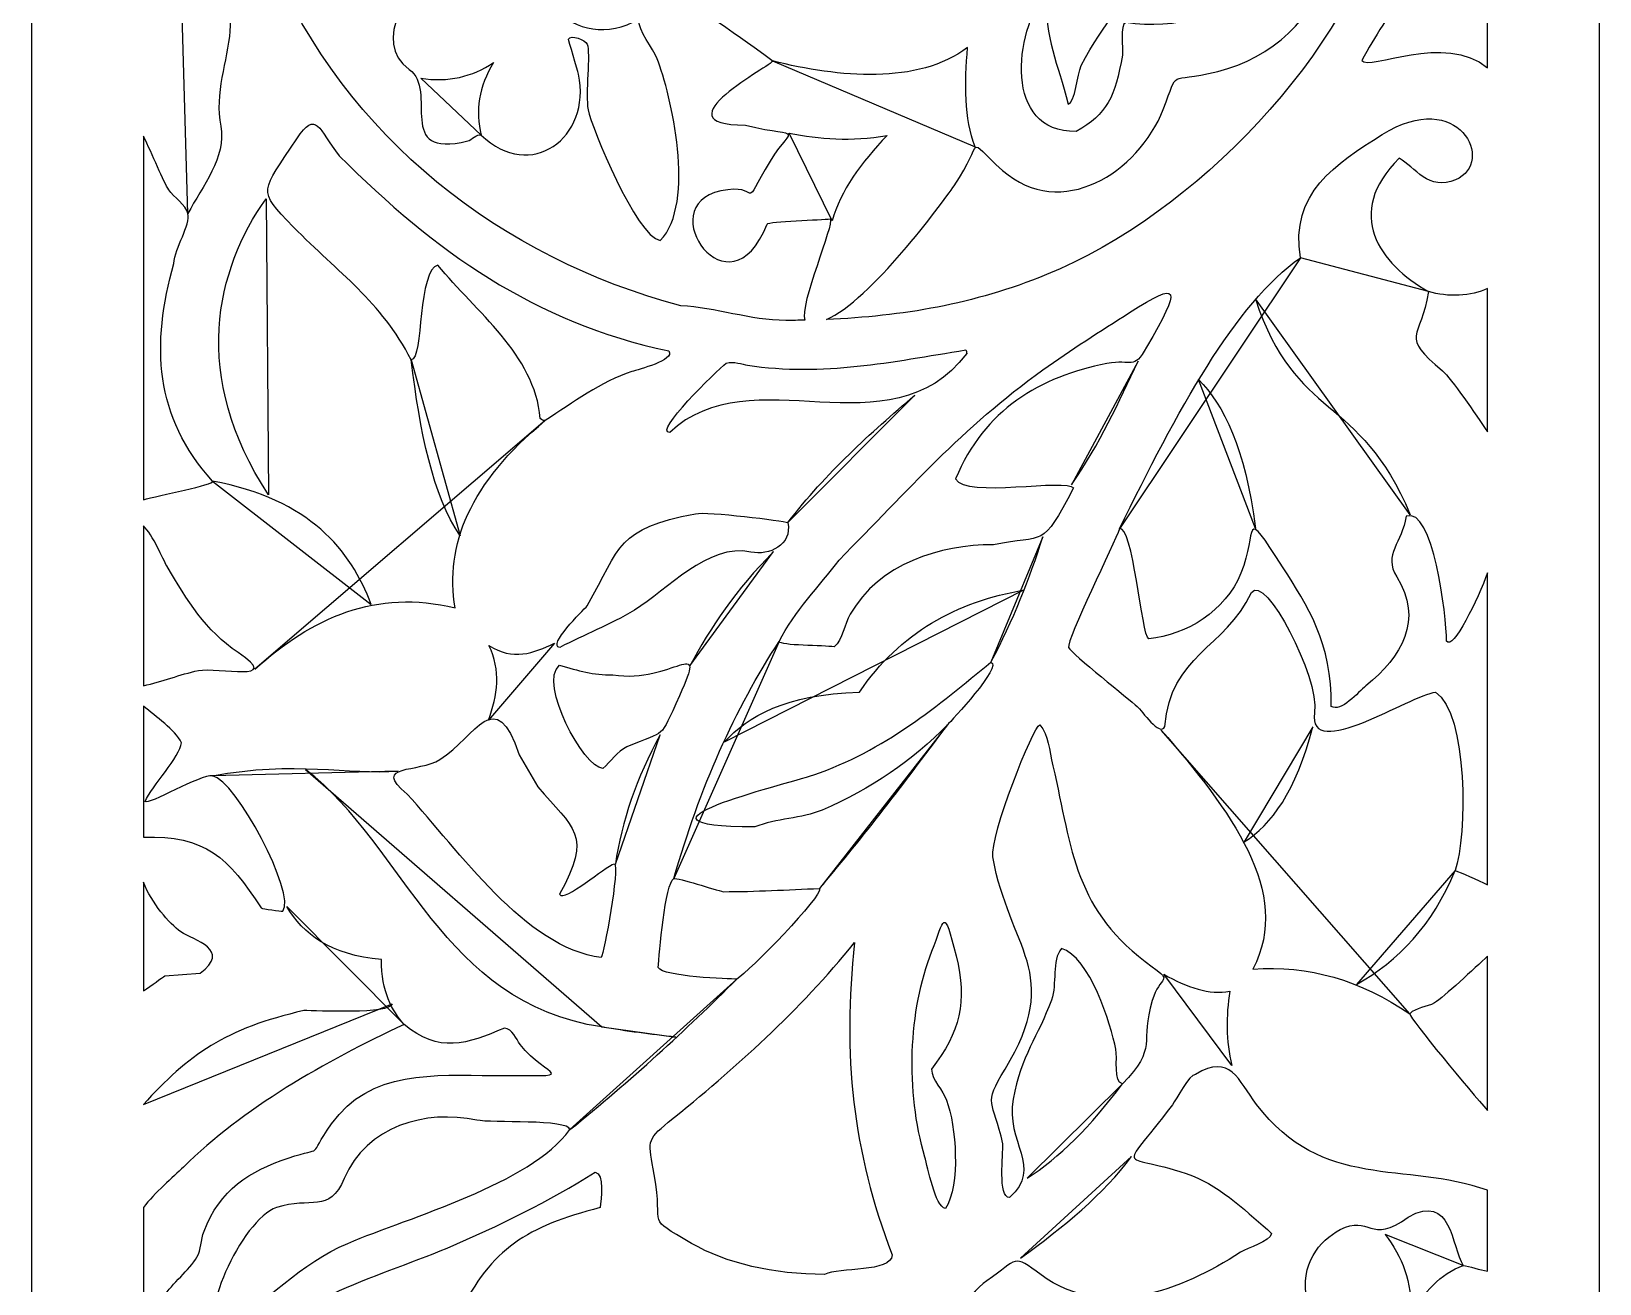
# Model space of a CAD drawing. Header units: centimetres. Extents: x -27.5 to -15.1, y -9.5 to 9.5.
# Drawn here: x -27.5 to -21.72, y -5.83 to -1.22 of the extents above; entities that cross this region are included whole.
import ezdxf

# ---------------------------------------------------------------- set-up
doc = ezdxf.new("R2010")
doc.units = ezdxf.units.CM
doc.header["$MEASUREMENT"] = 0
doc.layers.add('layer 1', color=7, linetype='Continuous')

msp = doc.modelspace()

# ---------------------------------------------------------------- linework, layer by layer
at = {"layer": 'layer 1', "color": 250}
for points, knots in [([(-27.49999, -9.50002), (-27.49999, -9.50002), (-27.49999, 9.5), (-27.49999, 9.5), (-27.49999, 9.5), (-27.49999, 9.5), (-21.71736, 9.5), (-21.71736, 9.5), (-21.71736, 9.5), (-21.71736, 9.5), (-21.71736, -9.50002), (-21.71736, -9.50002), (-21.71736, -9.50002), (-21.71736, -9.50002), (-27.49999, -9.50002), (-27.49999, -9.50002)], [0, 0, 0, 0, 0.2, 0.2, 0.2, 0.2, 0.4, 0.4, 0.4, 0.4, 0.6, 0.6, 0.6, 0.6, 1, 1, 1, 1]), ([(-22.13043, 1.35006), (-22.13043, 1.35006), (-22.13043, -1.35008), (-22.13043, -1.35008), (-22.13043, -1.35008), (-22.28774, -1.21663), (-22.56987, -1.36408), (-22.59399, -1.32231), (-22.59399, -1.32231), (-22.54854, -1.23639), (-22.48432, -1.1504), (-22.4453, -1.05836), (-22.4453, -1.05836), (-22.29464, -0.70301), (-22.22479, -0.43916), (-22.22489, 0.00001), (-22.22489, 0.00001), (-22.22489, 0.00001), (-22.22489, 0.00001), (-22.22489, 0.00001), (-22.22489, 0.00001), (-22.22479, 0.43914), (-22.29464, 0.70303), (-22.4453, 1.05835), (-22.4453, 1.05835), (-22.48432, 1.15042), (-22.54854, 1.23637), (-22.59399, 1.3223), (-22.59399, 1.3223), (-22.56987, 1.3641), (-22.28774, 1.21665), (-22.13043, 1.35006)], [0, 0, 0, 0, 0.1111111, 0.1111111, 0.1111111, 0.1111111, 0.2222222, 0.2222222, 0.2222222, 0.2222222, 0.3333333, 0.3333333, 0.3333333, 0.3333333, 0.4444444, 0.4444444, 0.4444444, 0.4444444, 0.5555556, 0.5555556, 0.5555556, 0.5555556, 0.6666667, 0.6666667, 0.6666667, 0.6666667, 0.7777778, 0.7777778, 0.7777778, 0.7777778, 1, 1, 1, 1]), ([(-23.64784, -1.58431), (-23.5314, -1.52109), (-23.50441, -1.45501), (-23.47686, -1.30289), (-23.47686, -1.30289), (-23.47244, -1.27853), (-23.48929, -1.19131), (-23.46385, -1.18256), (-23.46385, -1.18256), (-23.10083, -1.24446), (-22.71352, -0.9392), (-22.85976, -0.55374), (-22.85976, -0.55374), (-22.94364, -0.33267), (-23.15865, -0.19843), (-23.3709, -0.11124), (-23.3709, -0.11124), (-23.72211, 0.03303), (-23.57555, 0.02963), (-23.51588, -0.30531), (-23.51588, -0.30531), (-23.51344, -0.31901), (-23.52092, -0.43149), (-23.50472, -0.43149), (-23.50472, -0.43149), (-23.42291, -0.34458), (-23.24488, -0.27275), (-23.11997, -0.30921), (-23.11997, -0.30921), (-23.19266, -0.40839), (-23.23282, -0.52826), (-23.26495, -0.6003), (-23.26495, -0.6003), (-23.29998, -0.65543), (-23.34428, -0.69284), (-23.38578, -0.74005), (-23.38578, -0.74005), (-23.38482, -0.79308), (-23.22992, -0.87489), (-23.17946, -0.82159), (-23.17946, -0.82159), (-23.20602, -0.45214), (-22.68984, -0.72348), (-22.96757, -0.95744), (-22.96757, -0.95744), (-23.08309, -1.05471), (-23.1755, -1.06992), (-23.32629, -0.99235), (-23.32629, -0.99235), (-23.3547, -0.97776), (-23.45578, -0.89941), (-23.47686, -0.91474), (-23.47686, -0.91474), (-23.43803, -1.12332), (-23.54767, -1.17381), (-23.62926, -1.34173), (-23.62926, -1.34173), (-23.64459, -1.3733), (-23.64985, -1.47863), (-23.67758, -1.4834), (-23.67758, -1.4834), (-23.7154, -1.32769), (-23.76245, -1.25114), (-23.75936, -1.07002), (-23.75936, -1.07002), (-23.87617, -1.22022), (-23.9164, -1.58707), (-23.64784, -1.58431)], [0, 0, 0, 0, 0.0555556, 0.0555556, 0.0555556, 0.0555556, 0.1111111, 0.1111111, 0.1111111, 0.1111111, 0.1666667, 0.1666667, 0.1666667, 0.1666667, 0.2222222, 0.2222222, 0.2222222, 0.2222222, 0.2777778, 0.2777778, 0.2777778, 0.2777778, 0.3333333, 0.3333333, 0.3333333, 0.3333333, 0.3888889, 0.3888889, 0.3888889, 0.3888889, 0.4444444, 0.4444444, 0.4444444, 0.4444444, 0.5, 0.5, 0.5, 0.5, 0.5555556, 0.5555556, 0.5555556, 0.5555556, 0.6111111, 0.6111111, 0.6111111, 0.6111111, 0.6666667, 0.6666667, 0.6666667, 0.6666667, 0.7222222, 0.7222222, 0.7222222, 0.7222222, 0.7777778, 0.7777778, 0.7777778, 0.7777778, 0.8333333, 0.8333333, 0.8333333, 0.8333333, 0.8888889, 0.8888889, 0.8888889, 0.8888889, 1, 1, 1, 1]), ([(-24.56834, -2.2775), (-24.2881, -2.26554), (-24.02696, -2.2221), (-23.75751, -2.11221), (-23.75751, -2.11221), (-23.20957, -1.88883), (-22.64123, -1.30017), (-22.49177, -0.72067), (-22.49177, -0.72067), (-22.46218, -0.60599), (-22.32766, -0.07305), (-22.39141, -0.03941), (-22.39141, -0.03941), (-22.41667, -0.04229), (-22.43108, -0.06483), (-22.44901, -0.0763), (-22.44901, -0.0763), (-22.64571, -0.15848), (-22.61062, -0.04476), (-22.54937, -0.22186), (-22.54937, -0.22186), (-22.53441, -0.26521), (-22.53274, -0.58998), (-22.62373, -0.5188), (-22.62373, -0.5188), (-22.64275, -0.42166), (-22.92812, -0.06461), (-22.75198, -0.38684), (-22.75198, -0.38684), (-22.54075, -0.77329), (-22.71655, -1.26128), (-23.12557, -1.36306), (-23.12557, -1.36306), (-23.3202, -1.41151), (-23.26408, -1.34457), (-23.32629, -1.50278), (-23.32629, -1.50278), (-23.41812, -1.73628), (-23.70288, -1.91696), (-23.91921, -1.72793), (-23.91921, -1.72793), (-24.06555, -1.60005), (-23.97743, -1.61106), (-24.09764, -1.7842), (-24.09764, -1.7842), (-24.14476, -1.8521), (-24.4059, -2.20778), (-24.56834, -2.2775)], [0, 0, 0, 0, 0.0769231, 0.0769231, 0.0769231, 0.0769231, 0.1538462, 0.1538462, 0.1538462, 0.1538462, 0.2307692, 0.2307692, 0.2307692, 0.2307692, 0.3076923, 0.3076923, 0.3076923, 0.3076923, 0.3846154, 0.3846154, 0.3846154, 0.3846154, 0.4615385, 0.4615385, 0.4615385, 0.4615385, 0.5384615, 0.5384615, 0.5384615, 0.5384615, 0.6153846, 0.6153846, 0.6153846, 0.6153846, 0.6923077, 0.6923077, 0.6923077, 0.6923077, 0.7692308, 0.7692308, 0.7692308, 0.7692308, 0.8461538, 0.8461538, 0.8461538, 0.8461538, 1, 1, 1, 1]), ([(-24.64759, -2.28007), (-24.66991, -2.22398), (-24.53733, -1.92473), (-24.55486, -1.90648), (-24.55486, -1.90648), (-24.58303, -1.91103), (-24.78273, -1.91452), (-24.78718, -1.9259), (-24.78718, -1.9259), (-24.92477, -2.27741), (-25.21661, -1.85742), (-24.95816, -1.80362), (-24.95816, -1.80362), (-24.80388, -1.77152), (-24.88488, -1.88382), (-24.7946, -1.72406), (-24.7946, -1.72406), (-24.6939, -1.54585), (-24.64338, -1.61644), (-24.86711, -1.56103), (-24.86711, -1.56103), (-25.19837, -1.56103), (-24.76229, -1.3378), (-24.76674, -1.32426), (-24.76674, -1.32426), (-24.76863, -1.31848), (-25.05395, -1.12035), (-25.06412, -1.11271), (-25.06412, -1.11271), (-25.25751, -0.91762), (-25.14503, -1.03325), (-25.26113, -1.16899), (-25.26113, -1.16899), (-25.26119, -1.21626), (-25.2081, -1.2763), (-25.19237, -1.31647), (-25.19237, -1.31647), (-25.14203, -1.4449), (-25.0468, -1.8499), (-25.18121, -1.98607), (-25.18121, -1.98607), (-25.27044, -1.97048), (-25.43406, -1.56923), (-25.44698, -1.50473), (-25.44698, -1.50473), (-25.45876, -1.4462), (-25.43712, -1.29581), (-25.45072, -1.26214), (-25.45072, -1.26214), (-25.45678, -1.24715), (-25.51107, -1.22479), (-25.51948, -1.24467), (-25.51948, -1.24467), (-25.52047, -1.24696), (-25.48538, -1.35796), (-25.48232, -1.37277), (-25.48232, -1.37277), (-25.43322, -1.60905), (-25.66013, -1.77193), (-25.84103, -1.59792), (-25.84103, -1.59792), (-25.85819, -1.59232), (-25.87671, -1.61566), (-25.89121, -1.61925), (-25.89121, -1.61925), (-26.16472, -1.68681), (-25.99773, -1.43284), (-26.10681, -1.3553), (-26.10681, -1.3553), (-26.24755, -1.25528), (-26.11361, -1.03585), (-25.96928, -1.00985), (-25.96928, -1.00985), (-25.96928, -1.00985), (-25.79642, -1.00985), (-25.79642, -1.00985), (-25.79642, -1.00985), (-25.70836, -1.04717), (-25.60494, -1.03511), (-25.72766, -1.00595), (-25.72766, -1.00595), (-25.93159, -0.95747), (-26.11342, -0.9358), (-26.25549, -0.74785), (-26.25549, -0.74785), (-26.27182, -0.72627), (-26.32716, -0.62553), (-26.34844, -0.62553), (-26.34844, -0.62553), (-26.46169, -0.74686), (-26.40251, -0.94059), (-26.54359, -0.75171), (-26.54359, -0.75171), (-26.66213, -0.59301), (-26.66628, -0.54511), (-26.66628, -0.35191), (-26.66628, -0.35191), (-26.65725, -0.30302), (-26.62633, -0.25281), (-26.61981, -0.20439), (-26.61981, -0.20439), (-26.62723, -0.19558), (-26.82016, -0.08765), (-26.82056, -0.08795), (-26.82056, -0.08795), (-26.85571, -0.26363), (-26.6848, -0.84221), (-26.61795, -0.94965), (-26.61795, -0.94965), (-26.34275, -1.6097), (-25.76185, -2.05359), (-25.10502, -2.22674), (-25.10502, -2.22674), (-24.9782, -2.23277), (-24.84852, -2.281), (-24.71842, -2.28109), (-24.71842, -2.28109), (-24.69464, -2.28091), (-24.67105, -2.2806), (-24.64759, -2.28007)], [0, 0, 0, 0, 0.0322581, 0.0322581, 0.0322581, 0.0322581, 0.0645161, 0.0645161, 0.0645161, 0.0645161, 0.0967742, 0.0967742, 0.0967742, 0.0967742, 0.1290323, 0.1290323, 0.1290323, 0.1290323, 0.1612903, 0.1612903, 0.1612903, 0.1612903, 0.1935484, 0.1935484, 0.1935484, 0.1935484, 0.2258065, 0.2258065, 0.2258065, 0.2258065, 0.2580645, 0.2580645, 0.2580645, 0.2580645, 0.2903226, 0.2903226, 0.2903226, 0.2903226, 0.3225806, 0.3225806, 0.3225806, 0.3225806, 0.3548387, 0.3548387, 0.3548387, 0.3548387, 0.3870968, 0.3870968, 0.3870968, 0.3870968, 0.4193548, 0.4193548, 0.4193548, 0.4193548, 0.4516129, 0.4516129, 0.4516129, 0.4516129, 0.483871, 0.483871, 0.483871, 0.483871, 0.516129, 0.516129, 0.516129, 0.516129, 0.5483871, 0.5483871, 0.5483871, 0.5483871, 0.5806452, 0.5806452, 0.5806452, 0.5806452, 0.6129032, 0.6129032, 0.6129032, 0.6129032, 0.6451613, 0.6451613, 0.6451613, 0.6451613, 0.6774194, 0.6774194, 0.6774194, 0.6774194, 0.7096774, 0.7096774, 0.7096774, 0.7096774, 0.7419355, 0.7419355, 0.7419355, 0.7419355, 0.7741935, 0.7741935, 0.7741935, 0.7741935, 0.8064516, 0.8064516, 0.8064516, 0.8064516, 0.8387097, 0.8387097, 0.8387097, 0.8387097, 0.8709677, 0.8709677, 0.8709677, 0.8709677, 0.9032258, 0.9032258, 0.9032258, 0.9032258, 0.9354839, 0.9354839, 0.9354839, 0.9354839, 1, 1, 1, 1]), ([(-26.92277, -1.8871), (-26.87015, -1.78643), (-26.77984, -1.67892), (-26.80195, -1.5649), (-26.80195, -1.5649), (-26.84845, -1.32519), (-26.61152, -1.07781), (-26.95994, -0.93803), (-26.95994, -0.93803), (-26.91084, -0.85096), (-26.85747, -0.67884), (-26.96179, -0.51104), (-26.96179, -0.51104), (-26.96179, -0.51104), (-26.92277, -1.8871), (-26.92277, -1.8871)], [0, 0, 0, 0, 0.2, 0.2, 0.2, 0.2, 0.4, 0.4, 0.4, 0.4, 0.6, 0.6, 0.6, 0.6, 1, 1, 1, 1]), ([(-25.26113, -1.16899), (-25.48649, -1.30926), (-25.74862, -1.05289), (-25.58825, -0.80993), (-25.58825, -0.80993), (-25.58825, -0.80993), (-25.26113, -1.16899), (-25.26113, -1.16899)], [0, 0, 0, 0, 0.3333333, 0.3333333, 0.3333333, 0.3333333, 1, 1, 1, 1]), ([(-24.76674, -1.32426), (-24.5207, -1.38597), (-24.23278, -1.41238), (-24.04796, -1.27528), (-24.04796, -1.27528), (-24.0593, -1.40663), (-24.06029, -1.53654), (-24.02013, -1.64099), (-24.02013, -1.64099), (-24.02013, -1.64099), (-24.76674, -1.32426), (-24.76674, -1.32426)], [0, 0, 0, 0, 0.25, 0.25, 0.25, 0.25, 0.5, 0.5, 0.5, 0.5, 1, 1, 1, 1]), ([(-25.84103, -1.59792), (-25.86453, -1.50859), (-25.84957, -1.4193), (-25.79611, -1.33001), (-25.79611, -1.33001), (-25.87443, -1.38387), (-25.96375, -1.40332), (-26.06408, -1.38829), (-26.06408, -1.38829), (-26.06408, -1.38829), (-25.84103, -1.59792), (-25.84103, -1.59792)], [0, 0, 0, 0, 0.25, 0.25, 0.25, 0.25, 0.5, 0.5, 0.5, 0.5, 1, 1, 1, 1]), ([(-22.34865, -2.17433), (-22.52881, -2.0732), (-22.66207, -1.8866), (-22.45643, -1.68331), (-22.45643, -1.68331), (-22.40025, -1.71491), (-22.34627, -1.80566), (-22.24829, -1.76287), (-22.24829, -1.76287), (-22.09905, -1.69772), (-22.23608, -1.41837), (-22.51963, -1.59597), (-22.51963, -1.59597), (-22.69027, -1.70282), (-22.85976, -1.81258), (-22.82074, -2.0501), (-22.82074, -2.0501), (-22.82074, -2.0501), (-22.34865, -2.17433), (-22.34865, -2.17433)], [0, 0, 0, 0, 0.1666667, 0.1666667, 0.1666667, 0.1666667, 0.3333333, 0.3333333, 0.3333333, 0.3333333, 0.5, 0.5, 0.5, 0.5, 0.6666667, 0.6666667, 0.6666667, 0.6666667, 1, 1, 1, 1]), ([(-25.60497, -2.64982), (-25.50322, -2.58366), (-25.40008, -2.50661), (-25.28531, -2.46932), (-25.28531, -2.46932), (-25.26363, -2.4623), (-25.12537, -2.42758), (-25.14961, -2.39363), (-25.14961, -2.39363), (-25.64937, -2.28588), (-26.00781, -2.02948), (-26.36516, -1.67361), (-26.36516, -1.67361), (-26.44091, -1.57627), (-26.44904, -1.50145), (-26.5213, -1.61149), (-26.5213, -1.61149), (-26.65181, -1.8102), (-26.67079, -1.79564), (-26.53432, -1.93561), (-26.53432, -1.93561), (-26.36618, -2.10801), (-26.21159, -2.208), (-26.09939, -2.42662), (-26.09939, -2.42662), (-26.05471, -2.4244), (-26.07472, -2.09017), (-26.00088, -2.07728), (-26.00088, -2.07728), (-25.86138, -2.24924), (-25.64418, -2.40628), (-25.62355, -2.64206), (-25.62355, -2.64206), (-25.61524, -2.64902), (-25.61567, -2.64982), (-25.60497, -2.64982)], [0, 0, 0, 0, 0.1, 0.1, 0.1, 0.1, 0.2, 0.2, 0.2, 0.2, 0.3, 0.3, 0.3, 0.3, 0.4, 0.4, 0.4, 0.4, 0.5, 0.5, 0.5, 0.5, 0.6, 0.6, 0.6, 0.6, 0.7, 0.7, 0.7, 0.7, 0.8, 0.8, 0.8, 0.8, 1, 1, 1, 1]), ([(-27.08695, -2.94244), (-27.08695, -2.94244), (-27.08695, -1.60141), (-27.08695, -1.60141), (-27.08695, -1.60141), (-27.0547, -1.66702), (-27.01126, -1.77242), (-26.99339, -1.79975), (-26.99339, -1.79975), (-26.97574, -1.82668), (-26.93047, -1.85482), (-26.92277, -1.8871), (-26.92277, -1.8871), (-26.91291, -1.92828), (-26.96962, -2.01142), (-26.97481, -2.07146), (-26.97481, -2.07146), (-27.05863, -2.37106), (-27.04642, -2.63628), (-26.83169, -2.87302), (-26.83169, -2.87302), (-26.82201, -2.88672), (-27.03337, -2.92484), (-27.08695, -2.94244)], [0, 0, 0, 0, 0.1428571, 0.1428571, 0.1428571, 0.1428571, 0.2857143, 0.2857143, 0.2857143, 0.2857143, 0.4285714, 0.4285714, 0.4285714, 0.4285714, 0.5714286, 0.5714286, 0.5714286, 0.5714286, 0.7142857, 0.7142857, 0.7142857, 0.7142857, 1, 1, 1, 1]), ([(-24.54744, -1.91424), (-24.51643, -1.80291), (-24.44074, -1.6993), (-24.34474, -1.59925), (-24.34474, -1.59925), (-24.47716, -1.62166), (-24.59468, -1.61297), (-24.7054, -1.59013), (-24.7054, -1.59013), (-24.7054, -1.59013), (-24.54744, -1.91424), (-24.54744, -1.91424)], [0, 0, 0, 0, 0.25, 0.25, 0.25, 0.25, 0.5, 0.5, 0.5, 0.5, 1, 1, 1, 1]), ([(-26.63468, -1.83274), (-26.81935, -2.09209), (-26.91381, -2.48469), (-26.62596, -2.92333), (-26.62596, -2.92333), (-26.62596, -2.92333), (-26.63468, -1.83274), (-26.63468, -1.83274)], [0, 0, 0, 0, 0.3333333, 0.3333333, 0.3333333, 0.3333333, 1, 1, 1, 1]), ([(-22.82074, -2.0501), (-23.06079, -2.21765), (-23.27617, -2.61708), (-23.48799, -3.04963), (-23.48799, -3.04963), (-23.48799, -3.04963), (-22.82074, -2.0501), (-22.82074, -2.0501)], [0, 0, 0, 0, 0.3333333, 0.3333333, 0.3333333, 0.3333333, 1, 1, 1, 1]), ([(-24.53999, -3.48437), (-24.50879, -3.45673), (-24.50202, -3.40164), (-24.4805, -3.36404), (-24.4805, -3.36404), (-24.37365, -3.17726), (-24.14937, -3.10785), (-23.95266, -3.10785), (-23.95266, -3.10785), (-23.76119, -3.06827), (-23.77683, -3.1286), (-23.65712, -2.89825), (-23.65712, -2.89825), (-23.68055, -2.86168), (-24.05581, -2.93687), (-24.09204, -2.86526), (-24.09204, -2.86526), (-23.98757, -2.6104), (-23.78101, -2.48753), (-23.53446, -2.4402), (-23.53446, -2.4402), (-23.44013, -2.42211), (-23.43732, -2.46645), (-23.38763, -2.38003), (-23.38763, -2.38003), (-23.25836, -2.15525), (-23.26266, -2.13219), (-23.45083, -2.25197), (-23.45083, -2.25197), (-23.55839, -2.32042), (-23.66713, -2.38946), (-23.77052, -2.46351), (-23.77052, -2.46351), (-24.06947, -2.67762), (-24.26571, -2.90654), (-24.52141, -3.16415), (-24.52141, -3.16415), (-24.59462, -3.26099), (-24.68682, -3.35306), (-24.7426, -3.46496), (-24.7426, -3.46496), (-24.73988, -3.48051), (-24.57678, -3.47825), (-24.53999, -3.48437)], [0, 0, 0, 0, 0.0833333, 0.0833333, 0.0833333, 0.0833333, 0.1666667, 0.1666667, 0.1666667, 0.1666667, 0.25, 0.25, 0.25, 0.25, 0.3333333, 0.3333333, 0.3333333, 0.3333333, 0.4166667, 0.4166667, 0.4166667, 0.4166667, 0.5, 0.5, 0.5, 0.5, 0.5833333, 0.5833333, 0.5833333, 0.5833333, 0.6666667, 0.6666667, 0.6666667, 0.6666667, 0.75, 0.75, 0.75, 0.75, 0.8333333, 0.8333333, 0.8333333, 0.8333333, 1, 1, 1, 1]), ([(-22.13043, -2.16379), (-22.13043, -2.16379), (-22.13043, -2.69206), (-22.13043, -2.69206), (-22.13043, -2.69206), (-22.17474, -2.62738), (-22.26471, -2.49427), (-22.29662, -2.46737), (-22.29662, -2.46737), (-22.45767, -2.33167), (-22.37589, -2.35347), (-22.34865, -2.17433), (-22.34865, -2.17433), (-22.27698, -2.19675), (-22.19106, -2.19093), (-22.13043, -2.16379)], [0, 0, 0, 0, 0.2, 0.2, 0.2, 0.2, 0.4, 0.4, 0.4, 0.4, 0.6, 0.6, 0.6, 0.6, 1, 1, 1, 1]), ([(-22.41556, -2.99722), (-22.6058, -2.5451), (-22.83818, -2.65394), (-22.98628, -2.20182), (-22.98628, -2.20182), (-22.98628, -2.20182), (-22.41556, -2.99722), (-22.41556, -2.99722)], [0, 0, 0, 0, 0.3333333, 0.3333333, 0.3333333, 0.3333333, 1, 1, 1, 1]), ([(-26.09939, -2.42662), (-26.06705, -2.69079), (-26.01983, -2.92899), (-25.91929, -3.07449), (-25.91929, -3.07449), (-25.91929, -3.07449), (-26.09939, -2.42662), (-26.09939, -2.42662)], [0, 0, 0, 0, 0.3333333, 0.3333333, 0.3333333, 0.3333333, 1, 1, 1, 1]), ([(-25.1459, -2.69447), (-24.84692, -2.40724), (-24.33608, -2.77807), (-24.05117, -2.40334), (-24.05117, -2.40334), (-24.05167, -2.39969), (-24.0512, -2.38977), (-24.05488, -2.38977), (-24.05488, -2.38977), (-24.32953, -2.43414), (-24.57864, -2.48759), (-24.85965, -2.44604), (-24.85965, -2.44604), (-24.87824, -2.44329), (-24.91092, -2.42975), (-24.93772, -2.43828), (-24.93772, -2.43828), (-24.97535, -2.46914), (-25.20832, -2.69447), (-25.1459, -2.69447)], [0, 0, 0, 0, 0.1666667, 0.1666667, 0.1666667, 0.1666667, 0.3333333, 0.3333333, 0.3333333, 0.3333333, 0.5, 0.5, 0.5, 0.5, 0.6666667, 0.6666667, 0.6666667, 0.6666667, 1, 1, 1, 1]), ([(-23.41923, -2.43052), (-23.49025, -2.58255), (-23.55914, -2.73457), (-23.66457, -2.8866), (-23.66457, -2.8866), (-23.66457, -2.8866), (-23.41923, -2.43052), (-23.41923, -2.43052)], [0, 0, 0, 0, 0.3333333, 0.3333333, 0.3333333, 0.3333333, 1, 1, 1, 1]), ([(-22.98616, -3.04768), (-23.02484, -2.7492), (-23.10213, -2.59191), (-23.19699, -2.49882), (-23.19699, -2.49882), (-23.19699, -2.49882), (-22.98616, -3.04768), (-22.98616, -3.04768)], [0, 0, 0, 0, 0.3333333, 0.3333333, 0.3333333, 0.3333333, 1, 1, 1, 1]), ([(-24.24262, -2.55667), (-24.40679, -2.69639), (-24.56828, -2.84173), (-24.711, -3.02635), (-24.711, -3.02635), (-24.711, -3.02635), (-24.24262, -2.55667), (-24.24262, -2.55667)], [0, 0, 0, 0, 0.3333333, 0.3333333, 0.3333333, 0.3333333, 1, 1, 1, 1]), ([(-25.60497, -2.64982), (-25.88475, -2.88014), (-25.97578, -3.11045), (-25.93768, -3.34076), (-25.93768, -3.34076), (-26.22773, -3.26971), (-26.46521, -3.37665), (-26.67577, -3.56649), (-26.67577, -3.56649), (-26.67577, -3.56649), (-25.60497, -2.64982), (-25.60497, -2.64982)], [0, 0, 0, 0, 0.25, 0.25, 0.25, 0.25, 0.5, 0.5, 0.5, 0.5, 1, 1, 1, 1]), ([(-26.83169, -2.87302), (-26.47294, -2.94129), (-26.32206, -3.1277), (-26.24708, -3.32783), (-26.24708, -3.32783), (-26.24708, -3.32783), (-26.83169, -2.87302), (-26.83169, -2.87302)], [0, 0, 0, 0, 0.3333333, 0.3333333, 0.3333333, 0.3333333, 1, 1, 1, 1]), ([(-25.55108, -3.48632), (-25.46027, -3.43831), (-25.36934, -3.40464), (-25.276, -3.34852), (-25.276, -3.34852), (-25.15458, -3.27552), (-25.0063, -3.10021), (-24.84667, -3.13503), (-24.84667, -3.13503), (-24.78109, -3.14934), (-24.69257, -3.10912), (-24.711, -3.02635), (-24.711, -3.02635), (-24.72584, -3.01859), (-25.00853, -2.98501), (-25.0511, -2.99333), (-25.0511, -2.99333), (-25.3443, -3.05062), (-25.32358, -3.10955), (-25.45072, -3.333), (-25.45072, -3.333), (-25.46593, -3.3513), (-25.60086, -3.48042), (-25.55108, -3.48632)], [0, 0, 0, 0, 0.1428571, 0.1428571, 0.1428571, 0.1428571, 0.2857143, 0.2857143, 0.2857143, 0.2857143, 0.4285714, 0.4285714, 0.4285714, 0.4285714, 0.5714286, 0.5714286, 0.5714286, 0.5714286, 0.7142857, 0.7142857, 0.7142857, 0.7142857, 1, 1, 1, 1]), ([(-22.13043, -3.21102), (-22.13043, -3.21102), (-22.13043, -4.36187), (-22.13043, -4.36187), (-22.13043, -4.36187), (-22.16728, -4.34406), (-22.23082, -4.31422), (-22.25015, -4.30922), (-22.25015, -4.30922), (-22.20584, -4.18257), (-22.20241, -3.72894), (-22.32262, -3.65127), (-22.32262, -3.65127), (-22.41095, -3.66061), (-22.79474, -3.91374), (-22.76871, -3.72699), (-22.76871, -3.72699), (-22.75034, -3.59519), (-22.95106, -3.21127), (-23.00103, -3.28446), (-23.00103, -3.28446), (-23.09913, -3.48926), (-23.30004, -3.51705), (-23.32072, -3.77745), (-23.32072, -3.77745), (-23.33912, -3.81848), (-23.40498, -3.7196), (-23.42294, -3.70368), (-23.42294, -3.70368), (-23.44928, -3.68037), (-23.66345, -3.51053), (-23.67573, -3.48632), (-23.67573, -3.48632), (-23.68355, -3.46004), (-23.50528, -3.09851), (-23.48799, -3.04963), (-23.48799, -3.04963), (-23.43889, -3.02907), (-23.4056, -3.44251), (-23.38018, -3.45525), (-23.38018, -3.45525), (-23.23975, -3.44013), (-23.09712, -3.35306), (-23.04008, -3.21266), (-23.04008, -3.21266), (-22.97759, -3.05897), (-23.0407, -2.95004), (-22.88394, -3.19325), (-22.88394, -3.19325), (-22.79623, -3.32938), (-22.70279, -3.47287), (-22.70737, -3.70368), (-22.70737, -3.70368), (-22.672, -3.72826), (-22.60741, -3.65087), (-22.57912, -3.62799), (-22.57912, -3.62799), (-22.44561, -3.51999), (-22.36689, -3.3837), (-22.46574, -3.22624), (-22.46574, -3.22624), (-22.51743, -3.1439), (-22.44546, -3.09972), (-22.43043, -3.00307), (-22.43043, -3.00307), (-22.33131, -2.96405), (-22.28174, -3.37053), (-22.28174, -3.46301), (-22.28174, -3.46301), (-22.25939, -3.50203), (-22.16574, -3.30529), (-22.13043, -3.21102)], [0, 0, 0, 0, 0.0526316, 0.0526316, 0.0526316, 0.0526316, 0.1052632, 0.1052632, 0.1052632, 0.1052632, 0.1578947, 0.1578947, 0.1578947, 0.1578947, 0.2105263, 0.2105263, 0.2105263, 0.2105263, 0.2631579, 0.2631579, 0.2631579, 0.2631579, 0.3157895, 0.3157895, 0.3157895, 0.3157895, 0.3684211, 0.3684211, 0.3684211, 0.3684211, 0.4210526, 0.4210526, 0.4210526, 0.4210526, 0.4736842, 0.4736842, 0.4736842, 0.4736842, 0.5263158, 0.5263158, 0.5263158, 0.5263158, 0.5789474, 0.5789474, 0.5789474, 0.5789474, 0.6315789, 0.6315789, 0.6315789, 0.6315789, 0.6842105, 0.6842105, 0.6842105, 0.6842105, 0.7368421, 0.7368421, 0.7368421, 0.7368421, 0.7894737, 0.7894737, 0.7894737, 0.7894737, 0.8421053, 0.8421053, 0.8421053, 0.8421053, 0.8947368, 0.8947368, 0.8947368, 0.8947368, 1, 1, 1, 1]), ([(-27.08695, -3.62753), (-27.08695, -3.62753), (-27.08695, -3.03822), (-27.08695, -3.03822), (-27.08695, -3.03822), (-27.05161, -3.07053), (-27.01423, -3.16316), (-27.00081, -3.18549), (-27.00081, -3.18549), (-26.92293, -3.31513), (-26.86007, -3.4234), (-26.73689, -3.50571), (-26.73689, -3.50571), (-26.56876, -3.61807), (-26.81277, -3.55746), (-26.88372, -3.57172), (-26.88372, -3.57172), (-26.95286, -3.58557), (-27.01763, -3.61312), (-27.08695, -3.62753)], [0, 0, 0, 0, 0.1666667, 0.1666667, 0.1666667, 0.1666667, 0.3333333, 0.3333333, 0.3333333, 0.3333333, 0.5, 0.5, 0.5, 0.5, 0.6666667, 0.6666667, 0.6666667, 0.6666667, 1, 1, 1, 1]), ([(-23.77052, -3.07876), (-23.81956, -3.23273), (-23.87917, -3.3867), (-23.96194, -3.54068), (-23.96194, -3.54068), (-23.96194, -3.54068), (-23.77052, -3.07876), (-23.77052, -3.07876)], [0, 0, 0, 0, 0.3333333, 0.3333333, 0.3333333, 0.3333333, 1, 1, 1, 1]), ([(-25.07154, -3.55425), (-24.99681, -3.41385), (-24.90201, -3.27348), (-24.76303, -3.13308), (-24.76303, -3.13308), (-24.76303, -3.13308), (-25.07154, -3.55425), (-25.07154, -3.55425)], [0, 0, 0, 0, 0.3333333, 0.3333333, 0.3333333, 0.3333333, 1, 1, 1, 1]), ([(-23.83898, -3.27462), (-24.0888, -3.31757), (-24.29753, -3.43203), (-24.44618, -3.65109), (-24.44618, -3.65109), (-24.72303, -3.66039), (-24.85474, -3.73855), (-24.94585, -3.83601), (-24.94585, -3.83601), (-24.94585, -3.83601), (-23.83898, -3.27462), (-23.83898, -3.27462)], [0, 0, 0, 0, 0.25, 0.25, 0.25, 0.25, 0.5, 0.5, 0.5, 0.5, 1, 1, 1, 1]), ([(-25.39309, -3.93272), (-25.36415, -3.90888), (-25.3387, -3.8686), (-25.30389, -3.85314), (-25.30389, -3.85314), (-25.15149, -3.7854), (-25.18946, -3.83697), (-25.11059, -3.66488), (-25.11059, -3.66488), (-25.00358, -3.43141), (-25.1343, -3.62329), (-25.35593, -3.58724), (-25.35593, -3.58724), (-25.42892, -3.58962), (-25.48198, -3.57132), (-25.55294, -3.5523), (-25.55294, -3.5523), (-25.63227, -3.61992), (-25.46281, -3.92781), (-25.39309, -3.93272)], [0, 0, 0, 0, 0.1666667, 0.1666667, 0.1666667, 0.1666667, 0.3333333, 0.3333333, 0.3333333, 0.3333333, 0.5, 0.5, 0.5, 0.5, 0.6666667, 0.6666667, 0.6666667, 0.6666667, 1, 1, 1, 1]), ([(-24.7426, -3.46496), (-24.90582, -3.71206), (-25.03527, -4.00318), (-25.13102, -4.33834), (-25.13102, -4.33834), (-25.13102, -4.33834), (-24.7426, -3.46496), (-24.7426, -3.46496)], [0, 0, 0, 0, 0.3333333, 0.3333333, 0.3333333, 0.3333333, 1, 1, 1, 1]), ([(-25.57152, -3.4708), (-25.6477, -3.50778), (-25.72531, -3.53728), (-25.81287, -3.47896), (-25.81287, -3.47896), (-25.76807, -3.57005), (-25.77994, -3.66395), (-25.81491, -3.75503), (-25.81491, -3.75503), (-25.81491, -3.75503), (-25.57152, -3.4708), (-25.57152, -3.4708)], [0, 0, 0, 0, 0.25, 0.25, 0.25, 0.25, 0.5, 0.5, 0.5, 0.5, 1, 1, 1, 1]), ([(-24.8318, -4.14813), (-24.75493, -4.11576), (-24.65912, -4.11795), (-24.5846, -4.08602), (-24.5846, -4.08602), (-24.4033, -4.00835), (-24.25093, -3.90347), (-24.12179, -3.77164), (-24.12179, -3.77164), (-24.11152, -3.76112), (-23.91584, -3.55264), (-23.96194, -3.54068), (-23.96194, -3.54068), (-24.15274, -3.6987), (-24.35912, -3.86968), (-24.61435, -3.956), (-24.61435, -3.956), (-24.7328, -3.99607), (-25.37782, -4.1473), (-24.8318, -4.14813)], [0, 0, 0, 0, 0.1666667, 0.1666667, 0.1666667, 0.1666667, 0.3333333, 0.3333333, 0.3333333, 0.3333333, 0.5, 0.5, 0.5, 0.5, 0.6666667, 0.6666667, 0.6666667, 0.6666667, 1, 1, 1, 1]), ([(-25.39869, -4.62944), (-25.38845, -4.61726), (-25.32995, -4.29475), (-25.35033, -4.28399), (-25.35033, -4.28399), (-25.38539, -4.29289), (-25.53318, -4.42732), (-25.55294, -4.39656), (-25.55294, -4.39656), (-25.42951, -4.1763), (-25.50056, -4.15441), (-25.63286, -4.00062), (-25.63286, -4.00062), (-25.63286, -4.00062), (-25.70162, -3.88223), (-25.70162, -3.88223), (-25.70162, -3.88223), (-25.78875, -3.61887), (-25.85931, -3.81369), (-25.99343, -3.8997), (-25.99343, -3.8997), (-26.07082, -3.94933), (-26.24863, -3.91454), (-26.11426, -4.0278), (-26.11426, -4.0278), (-25.92192, -4.23464), (-25.67992, -4.59475), (-25.39869, -4.62944)], [0, 0, 0, 0, 0.125, 0.125, 0.125, 0.125, 0.25, 0.25, 0.25, 0.25, 0.375, 0.375, 0.375, 0.375, 0.5, 0.5, 0.5, 0.5, 0.625, 0.625, 0.625, 0.625, 0.75, 0.75, 0.75, 0.75, 1, 1, 1, 1]), ([(-27.08695, -4.18582), (-27.08695, -4.18582), (-27.08695, -3.70275), (-27.08695, -3.70275), (-27.08695, -3.70275), (-27.04026, -3.74304), (-26.97076, -3.78818), (-26.94692, -3.83762), (-26.94692, -3.83762), (-26.95079, -3.88922), (-27.056, -3.9975), (-27.08074, -4.05497), (-27.08074, -4.05497), (-27.07134, -4.06975), (-26.87473, -3.95307), (-26.83169, -3.95987), (-26.83169, -3.95987), (-26.74756, -3.97322), (-26.5209, -4.39702), (-26.57334, -4.45868), (-26.57334, -4.45868), (-26.58057, -4.45803), (-26.64674, -4.45095), (-26.65326, -4.44702), (-26.65326, -4.44702), (-26.77143, -4.26185), (-26.86072, -4.1779), (-27.08695, -4.18582)], [0, 0, 0, 0, 0.125, 0.125, 0.125, 0.125, 0.25, 0.25, 0.25, 0.25, 0.375, 0.375, 0.375, 0.375, 0.5, 0.5, 0.5, 0.5, 0.625, 0.625, 0.625, 0.625, 0.75, 0.75, 0.75, 0.75, 1, 1, 1, 1]), ([(-25.34662, -4.28593), (-25.32358, -4.1268), (-25.26846, -3.96766), (-25.18121, -3.80849), (-25.18121, -3.80849), (-25.18121, -3.80849), (-25.34662, -4.28593), (-25.34662, -4.28593)], [0, 0, 0, 0, 0.3333333, 0.3333333, 0.3333333, 0.3333333, 1, 1, 1, 1]), ([(-24.12179, -3.77164), (-24.29444, -4.00473), (-24.45496, -4.21253), (-24.59388, -4.37523), (-24.59388, -4.37523), (-24.59388, -4.37523), (-24.12179, -3.77164), (-24.12179, -3.77164)], [0, 0, 0, 0, 0.3333333, 0.3333333, 0.3333333, 0.3333333, 1, 1, 1, 1]), ([(-23.89318, -5.51448), (-23.76824, -5.40348), (-23.90947, -5.31032), (-23.88016, -5.15153), (-23.88016, -5.15153), (-23.85073, -4.99199), (-23.7871, -4.91967), (-23.73893, -4.78666), (-23.73893, -4.78666), (-23.71679, -4.72559), (-23.73917, -4.64057), (-23.70173, -4.59645), (-23.70173, -4.59645), (-23.59849, -4.62477), (-23.51873, -4.87771), (-23.50101, -4.96716), (-23.50101, -4.96716), (-23.49464, -4.99925), (-23.51118, -5.09009), (-23.47686, -5.09525), (-23.47686, -5.09525), (-23.34447, -4.96203), (-23.4141, -4.94255), (-23.36719, -4.78861), (-23.36719, -4.78861), (-23.33826, -4.69366), (-23.2882, -4.72157), (-23.36719, -4.66441), (-23.36719, -4.66441), (-23.65501, -4.45611), (-23.66123, -4.2377), (-23.73333, -3.92301), (-23.73333, -3.92301), (-23.74712, -3.86285), (-23.74913, -3.81038), (-23.78166, -3.77164), (-23.78166, -3.77164), (-23.80457, -3.77226), (-23.96735, -4.18523), (-23.95452, -4.25876), (-23.95452, -4.25876), (-23.89553, -4.59694), (-23.69314, -4.685), (-23.9099, -5.0409), (-23.9099, -5.0409), (-23.99212, -5.17586), (-23.95486, -5.15208), (-23.91736, -5.31651), (-23.91736, -5.31651), (-23.91661, -5.35321), (-23.93677, -5.51448), (-23.89318, -5.51448)], [0, 0, 0, 0, 0.0714286, 0.0714286, 0.0714286, 0.0714286, 0.1428571, 0.1428571, 0.1428571, 0.1428571, 0.2142857, 0.2142857, 0.2142857, 0.2142857, 0.2857143, 0.2857143, 0.2857143, 0.2857143, 0.3571429, 0.3571429, 0.3571429, 0.3571429, 0.4285714, 0.4285714, 0.4285714, 0.4285714, 0.5, 0.5, 0.5, 0.5, 0.5714286, 0.5714286, 0.5714286, 0.5714286, 0.6428571, 0.6428571, 0.6428571, 0.6428571, 0.7142857, 0.7142857, 0.7142857, 0.7142857, 0.7857143, 0.7857143, 0.7857143, 0.7857143, 0.8571429, 0.8571429, 0.8571429, 0.8571429, 1, 1, 1, 1]), ([(-22.41741, -4.83712), (-22.59807, -4.71264), (-22.79085, -4.65767), (-22.99571, -4.6722), (-22.99571, -4.6722), (-22.8478, -4.3879), (-23.07879, -4.08818), (-23.33374, -3.79102), (-23.33374, -3.79102), (-23.33374, -3.79102), (-22.41741, -4.83712), (-22.41741, -4.83712)], [0, 0, 0, 0, 0.25, 0.25, 0.25, 0.25, 0.5, 0.5, 0.5, 0.5, 1, 1, 1, 1]), ([(-22.77427, -3.77937), (-22.83824, -4.02013), (-22.9272, -4.1392), (-23.02749, -4.20298), (-23.02749, -4.20298), (-23.02749, -4.20298), (-22.77427, -3.77937), (-22.77427, -3.77937)], [0, 0, 0, 0, 0.3333333, 0.3333333, 0.3333333, 0.3333333, 1, 1, 1, 1]), ([(-26.14697, -3.94209), (-26.33152, -3.95653), (-26.52921, -3.90282), (-26.83169, -3.95987), (-26.83169, -3.95987), (-26.83169, -3.95987), (-26.14697, -3.94209), (-26.14697, -3.94209)], [0, 0, 0, 0, 0.3333333, 0.3333333, 0.3333333, 0.3333333, 1, 1, 1, 1]), ([(-26.48887, -3.93612), (-26.11785, -4.22345), (-25.98805, -4.79671), (-25.3968, -4.88566), (-25.3968, -4.88566), (-25.3968, -4.88566), (-26.48887, -3.93612), (-26.48887, -3.93612)], [0, 0, 0, 0, 0.3333333, 0.3333333, 0.3333333, 0.3333333, 1, 1, 1, 1]), ([(-24.8987, -4.70902), (-24.85449, -4.68268), (-24.57941, -4.40049), (-24.59388, -4.37523), (-24.59388, -4.37523), (-24.71372, -4.37962), (-24.82867, -4.38685), (-24.94888, -4.38685), (-24.94888, -4.38685), (-24.97684, -4.38104), (-25.11711, -4.33398), (-25.13102, -4.33834), (-25.13102, -4.33834), (-25.16284, -4.3547), (-25.18597, -4.6192), (-25.18866, -4.66632), (-25.18866, -4.66632), (-25.17196, -4.70089), (-24.92628, -4.70902), (-24.8987, -4.70902)], [0, 0, 0, 0, 0.1666667, 0.1666667, 0.1666667, 0.1666667, 0.3333333, 0.3333333, 0.3333333, 0.3333333, 0.5, 0.5, 0.5, 0.5, 0.6666667, 0.6666667, 0.6666667, 0.6666667, 1, 1, 1, 1]), ([(-22.25015, -4.30922), (-22.33298, -4.5096), (-22.45897, -4.64245), (-22.61443, -4.72906), (-22.61443, -4.72906), (-22.61443, -4.72906), (-22.25015, -4.30922), (-22.25015, -4.30922)], [0, 0, 0, 0, 0.3333333, 0.3333333, 0.3333333, 0.3333333, 1, 1, 1, 1]), ([(-27.08695, -4.75184), (-27.08695, -4.75184), (-27.08695, -4.35222), (-27.08695, -4.35222), (-27.08695, -4.35222), (-27.05535, -4.42837), (-26.99296, -4.50487), (-26.94878, -4.53436), (-26.94878, -4.53436), (-26.9002, -4.56677), (-26.75956, -4.60087), (-26.87816, -4.68769), (-26.87816, -4.68769), (-26.87816, -4.68769), (-27.00826, -4.6974), (-27.00826, -4.6974), (-27.00826, -4.6974), (-27.01751, -4.70312), (-27.05736, -4.73388), (-27.08695, -4.75184)], [0, 0, 0, 0, 0.1666667, 0.1666667, 0.1666667, 0.1666667, 0.3333333, 0.3333333, 0.3333333, 0.3333333, 0.5, 0.5, 0.5, 0.5, 0.6666667, 0.6666667, 0.6666667, 0.6666667, 1, 1, 1, 1]), ([(-26.55846, -4.44121), (-26.49759, -4.54398), (-26.39698, -4.62004), (-26.20906, -4.63723), (-26.20906, -4.63723), (-26.20918, -4.75719), (-26.17093, -4.82497), (-26.12542, -4.87595), (-26.12542, -4.87595), (-26.12542, -4.87595), (-26.55846, -4.44121), (-26.55846, -4.44121)], [0, 0, 0, 0, 0.25, 0.25, 0.25, 0.25, 0.5, 0.5, 0.5, 0.5, 1, 1, 1, 1]), ([(-24.12924, -5.55523), (-24.07368, -5.46733), (-24.08966, -5.25053), (-24.1255, -5.15542), (-24.1255, -5.15542), (-24.13932, -5.11872), (-24.17775, -5.08317), (-24.18127, -5.0409), (-24.18127, -5.0409), (-24.07522, -4.90415), (-24.04758, -4.7921), (-24.09019, -4.62362), (-24.09019, -4.62362), (-24.13737, -4.43712), (-24.13286, -4.48765), (-24.17942, -4.60619), (-24.17942, -4.60619), (-24.26624, -4.82722), (-24.2766, -5.12132), (-24.20545, -5.36505), (-24.20545, -5.36505), (-24.19438, -5.40286), (-24.1681, -5.5471), (-24.12924, -5.55523), (-24.12924, -5.55523), (-24.12924, -5.55523), (-24.12924, -5.55523), (-24.12924, -5.55523)], [0, 0, 0, 0, 0.125, 0.125, 0.125, 0.125, 0.25, 0.25, 0.25, 0.25, 0.375, 0.375, 0.375, 0.375, 0.5, 0.5, 0.5, 0.5, 0.625, 0.625, 0.625, 0.625, 0.75, 0.75, 0.75, 0.75, 1, 1, 1, 1]), ([(-24.5753, -5.79781), (-24.52227, -5.77048), (-24.32971, -5.7925), (-24.32625, -5.72602), (-24.32625, -5.72602), (-24.4724, -5.34208), (-24.50972, -4.9909), (-24.46449, -4.57363), (-24.46449, -4.57363), (-24.66818, -4.82707), (-24.90309, -5.03654), (-25.15149, -5.23692), (-25.15149, -5.23692), (-25.2338, -5.30334), (-25.2252, -5.30989), (-25.20353, -5.42908), (-25.20353, -5.42908), (-25.16565, -5.63698), (-25.24156, -5.57968), (-25.06597, -5.68332), (-25.06597, -5.68332), (-24.94116, -5.757), (-24.76053, -5.79784), (-24.5753, -5.79781)], [0, 0, 0, 0, 0.1428571, 0.1428571, 0.1428571, 0.1428571, 0.2857143, 0.2857143, 0.2857143, 0.2857143, 0.4285714, 0.4285714, 0.4285714, 0.4285714, 0.5714286, 0.5714286, 0.5714286, 0.5714286, 0.7142857, 0.7142857, 0.7142857, 0.7142857, 1, 1, 1, 1]), ([(-22.13043, -4.62443), (-22.13043, -4.62443), (-22.13043, -5.1933), (-22.13043, -5.1933), (-22.13043, -5.1933), (-22.19264, -5.12401), (-22.41445, -4.85799), (-22.41741, -4.83712), (-22.41741, -4.83712), (-22.39469, -4.813), (-22.35598, -4.81408), (-22.32636, -4.79637), (-22.32636, -4.79637), (-22.29281, -4.77633), (-22.17702, -4.66805), (-22.13043, -4.62443)], [0, 0, 0, 0, 0.2, 0.2, 0.2, 0.2, 0.4, 0.4, 0.4, 0.4, 0.6, 0.6, 0.6, 0.6, 1, 1, 1, 1]), ([(-24.8987, -4.70902), (-25.08511, -4.8971), (-25.29016, -5.08211), (-25.51392, -5.2641), (-25.51392, -5.2641), (-25.51392, -5.2641), (-24.8987, -4.70902), (-24.8987, -4.70902)], [0, 0, 0, 0, 0.3333333, 0.3333333, 0.3333333, 0.3333333, 1, 1, 1, 1]), ([(-23.07353, -5.02733), (-23.09579, -4.93615), (-23.09527, -4.84494), (-23.08111, -4.75376), (-23.08111, -4.75376), (-23.1554, -4.76857), (-23.23802, -4.73994), (-23.32443, -4.69158), (-23.32443, -4.69158), (-23.32443, -4.69158), (-23.07353, -5.02733), (-23.07353, -5.02733)], [0, 0, 0, 0, 0.25, 0.25, 0.25, 0.25, 0.5, 0.5, 0.5, 0.5, 1, 1, 1, 1]), ([(-27.08695, -5.17202), (-26.92318, -4.98924), (-26.78262, -4.89011), (-26.49527, -4.82549), (-26.49527, -4.82549), (-26.44954, -4.82466), (-26.17616, -4.8407), (-26.17001, -4.80026), (-26.17001, -4.80026), (-26.17001, -4.80026), (-27.08695, -5.17202), (-27.08695, -5.17202)], [0, 0, 0, 0, 0.25, 0.25, 0.25, 0.25, 0.5, 0.5, 0.5, 0.5, 1, 1, 1, 1]), ([(-27.08695, -6.52817), (-27.08695, -6.52817), (-27.08695, -5.55164), (-27.08695, -5.55164), (-27.08695, -5.55164), (-27.04518, -5.49611), (-26.97762, -5.43931), (-26.9395, -5.4019), (-26.9395, -5.4019), (-26.7201, -5.18665), (-26.41868, -5.01221), (-26.12542, -4.87595), (-26.12542, -4.87595), (-25.99906, -4.98438), (-25.89273, -4.9487), (-25.75551, -4.88952), (-25.75551, -4.88952), (-25.72583, -4.89333), (-25.71312, -4.92978), (-25.69791, -4.94969), (-25.69791, -4.94969), (-25.59962, -5.07837), (-25.45511, -5.06508), (-25.79827, -5.06421), (-25.79827, -5.06421), (-26.0092, -5.06366), (-26.25311, -5.04263), (-26.39305, -5.24274), (-26.39305, -5.24274), (-26.48812, -5.37875), (-26.40941, -5.32167), (-26.5529, -5.36891), (-26.5529, -5.36891), (-26.69562, -5.41588), (-26.8055, -5.48603), (-26.86329, -5.63868), (-26.86329, -5.63868), (-26.87572, -5.67154), (-26.87315, -5.70642), (-26.88932, -5.73378), (-26.88932, -5.73378), (-26.91811, -5.78257), (-26.97936, -5.82935), (-27.01383, -5.88129), (-27.01383, -5.88129), (-27.11951, -6.04034), (-27.04679, -6.18831), (-26.93019, -6.2772), (-26.93019, -6.2772), (-26.83305, -6.35128), (-26.83599, -6.32977), (-26.92834, -6.38591), (-26.92834, -6.38591), (-26.98971, -6.4232), (-27.04775, -6.46704), (-27.08695, -6.52817)], [0, 0, 0, 0, 0.0666667, 0.0666667, 0.0666667, 0.0666667, 0.1333333, 0.1333333, 0.1333333, 0.1333333, 0.2, 0.2, 0.2, 0.2, 0.2666667, 0.2666667, 0.2666667, 0.2666667, 0.3333333, 0.3333333, 0.3333333, 0.3333333, 0.4, 0.4, 0.4, 0.4, 0.4666667, 0.4666667, 0.4666667, 0.4666667, 0.5333333, 0.5333333, 0.5333333, 0.5333333, 0.6, 0.6, 0.6, 0.6, 0.6666667, 0.6666667, 0.6666667, 0.6666667, 0.7333333, 0.7333333, 0.7333333, 0.7333333, 0.8, 0.8, 0.8, 0.8, 0.8666667, 0.8666667, 0.8666667, 0.8666667, 1, 1, 1, 1]), ([(-25.3968, -4.88566), (-25.3059, -4.90146), (-25.215, -4.91311), (-25.1241, -4.92285), (-25.1241, -4.92285), (-25.1241, -4.92285), (-25.3968, -4.88566), (-25.3968, -4.88566)], [0, 0, 0, 0, 0.3333333, 0.3333333, 0.3333333, 0.3333333, 1, 1, 1, 1]), ([(-22.13043, -5.48749), (-22.13043, -5.48749), (-22.13043, -5.78529), (-22.13043, -5.78529), (-22.13043, -5.78529), (-22.15853, -5.78183), (-22.19854, -5.76751), (-22.2204, -5.76482), (-22.2204, -5.76482), (-22.26468, -5.69442), (-22.26152, -5.49518), (-22.42298, -5.58627), (-22.42298, -5.58627), (-22.56397, -5.69192), (-22.56625, -5.57449), (-22.67391, -5.63286), (-22.67391, -5.63286), (-22.75062, -5.67445), (-22.82343, -5.75824), (-22.79657, -5.89295), (-22.79657, -5.89295), (-22.7483, -6.13498), (-22.51561, -6.09435), (-22.65162, -6.39559), (-22.65162, -6.39559), (-22.66631, -6.42818), (-22.7983, -6.43646), (-22.83376, -6.45965), (-22.83376, -6.45965), (-22.86582, -6.45965), (-22.8708, -6.37234), (-22.87838, -6.34708), (-22.87838, -6.34708), (-23.00295, -5.93138), (-23.34286, -6.00509), (-23.60882, -6.18599), (-23.60882, -6.18599), (-23.63952, -6.18207), (-23.6578, -6.13538), (-23.67387, -6.11417), (-23.67387, -6.11417), (-23.74242, -6.02383), (-23.90081, -5.98648), (-24.00099, -6.00744), (-24.00099, -6.00744), (-24.15493, -6.03966), (-24.05034, -5.87041), (-23.97681, -5.82113), (-23.97681, -5.82113), (-23.85663, -5.74055), (-23.88597, -5.71953), (-23.77609, -5.79976), (-23.77609, -5.79976), (-23.5442, -5.96913), (-23.2608, -5.8573), (-23.04193, -5.71631), (-23.04193, -5.71631), (-23.01479, -5.69884), (-22.93273, -5.67788), (-22.9267, -5.64644), (-22.9267, -5.64644), (-23.00842, -5.57582), (-23.11289, -5.4749), (-23.21851, -5.43489), (-23.21851, -5.43489), (-23.48218, -5.335), (-23.4999, -5.44782), (-23.29284, -5.17289), (-23.29284, -5.17289), (-23.27697, -5.15184), (-23.23066, -5.06032), (-23.20735, -5.06032), (-23.20735, -5.06032), (-23.07829, -4.98209), (-23.05025, -5.08156), (-22.98245, -5.17094), (-22.98245, -5.17094), (-22.73878, -5.49209), (-22.43686, -5.3802), (-22.13043, -5.48749)], [0, 0, 0, 0, 0.047619, 0.047619, 0.047619, 0.047619, 0.0952381, 0.0952381, 0.0952381, 0.0952381, 0.1428571, 0.1428571, 0.1428571, 0.1428571, 0.1904762, 0.1904762, 0.1904762, 0.1904762, 0.2380952, 0.2380952, 0.2380952, 0.2380952, 0.2857143, 0.2857143, 0.2857143, 0.2857143, 0.3333333, 0.3333333, 0.3333333, 0.3333333, 0.3809524, 0.3809524, 0.3809524, 0.3809524, 0.4285714, 0.4285714, 0.4285714, 0.4285714, 0.4761905, 0.4761905, 0.4761905, 0.4761905, 0.5238095, 0.5238095, 0.5238095, 0.5238095, 0.5714286, 0.5714286, 0.5714286, 0.5714286, 0.6190476, 0.6190476, 0.6190476, 0.6190476, 0.6666667, 0.6666667, 0.6666667, 0.6666667, 0.7142857, 0.7142857, 0.7142857, 0.7142857, 0.7619048, 0.7619048, 0.7619048, 0.7619048, 0.8095238, 0.8095238, 0.8095238, 0.8095238, 0.8571429, 0.8571429, 0.8571429, 0.8571429, 0.9047619, 0.9047619, 0.9047619, 0.9047619, 1, 1, 1, 1]), ([(-23.47686, -5.09525), (-23.59395, -5.25192), (-23.71104, -5.36904), (-23.82813, -5.44265), (-23.82813, -5.44265), (-23.82813, -5.44265), (-23.47686, -5.09525), (-23.47686, -5.09525)], [0, 0, 0, 0, 0.3333333, 0.3333333, 0.3333333, 0.3333333, 1, 1, 1, 1]), ([(-26.78896, -6.01134), (-26.90382, -5.98716), (-26.72437, -5.59372), (-26.59563, -5.55133), (-26.59563, -5.55133), (-26.47096, -5.51033), (-26.40127, -5.57545), (-26.34658, -5.4446), (-26.34658, -5.4446), (-26.26533, -5.25022), (-26.04556, -5.1894), (-25.85776, -5.22916), (-25.85776, -5.22916), (-25.8043, -5.24051), (-25.52026, -5.22456), (-25.51392, -5.2641), (-25.51392, -5.2641), (-25.66387, -5.46556), (-26.0988, -5.58438), (-26.33356, -5.68332), (-26.33356, -5.68332), (-26.50108, -5.75391), (-26.64241, -5.89978), (-26.78896, -6.01134), (-26.78896, -6.01134), (-26.78896, -6.01134), (-26.78896, -6.01134), (-26.78896, -6.01134)], [0, 0, 0, 0, 0.125, 0.125, 0.125, 0.125, 0.25, 0.25, 0.25, 0.25, 0.375, 0.375, 0.375, 0.375, 0.5, 0.5, 0.5, 0.5, 0.625, 0.625, 0.625, 0.625, 0.75, 0.75, 0.75, 0.75, 1, 1, 1, 1]), ([(-23.44338, -5.3631), (-23.5459, -5.50205), (-23.69289, -5.62244), (-23.8523, -5.73765), (-23.8523, -5.73765), (-23.8523, -5.73765), (-23.44338, -5.3631), (-23.44338, -5.3631)], [0, 0, 0, 0, 0.3333333, 0.3333333, 0.3333333, 0.3333333, 1, 1, 1, 1]), ([(-26.74434, -6.34321), (-26.70842, -6.32092), (-26.63381, -6.34915), (-26.59748, -6.3238), (-26.59748, -6.3238), (-26.57528, -6.30828), (-26.54189, -6.21806), (-26.52501, -6.18986), (-26.52501, -6.18986), (-26.41469, -6.00555), (-26.26808, -5.9619), (-26.07335, -5.99968), (-26.07335, -5.99968), (-25.93221, -6.02707), (-25.98292, -6.0652), (-25.92281, -5.94338), (-25.92281, -5.94338), (-25.80266, -5.69989), (-25.67259, -5.6217), (-25.4024, -5.55133), (-25.4024, -5.55133), (-25.39933, -5.52153), (-25.38629, -5.42651), (-25.42098, -5.42132), (-25.42098, -5.42132), (-25.59103, -5.52694), (-25.77391, -5.61911), (-25.96743, -5.70079), (-25.96743, -5.70079), (-26.23568, -5.81401), (-26.57531, -5.89048), (-26.71086, -6.13748), (-26.71086, -6.13748), (-26.73563, -6.18256), (-26.83463, -6.33644), (-26.74434, -6.34321)], [0, 0, 0, 0, 0.1, 0.1, 0.1, 0.1, 0.2, 0.2, 0.2, 0.2, 0.3, 0.3, 0.3, 0.3, 0.4, 0.4, 0.4, 0.4, 0.5, 0.5, 0.5, 0.5, 0.6, 0.6, 0.6, 0.6, 0.7, 0.7, 0.7, 0.7, 0.8, 0.8, 0.8, 0.8, 1, 1, 1, 1]), ([(-22.2204, -5.76482), (-22.30292, -5.79392), (-22.36816, -5.86905), (-22.41689, -5.94298), (-22.41689, -5.94298), (-22.4052, -5.82558), (-22.44697, -5.73245), (-22.5085, -5.65033), (-22.5085, -5.65033), (-22.5085, -5.65033), (-22.2204, -5.76482), (-22.2204, -5.76482)], [0, 0, 0, 0, 0.25, 0.25, 0.25, 0.25, 0.5, 0.5, 0.5, 0.5, 1, 1, 1, 1])]:
    msp.add_open_spline(points, degree=3, knots=knots, dxfattribs=at)

doc.saveas('drawing.dxf')
